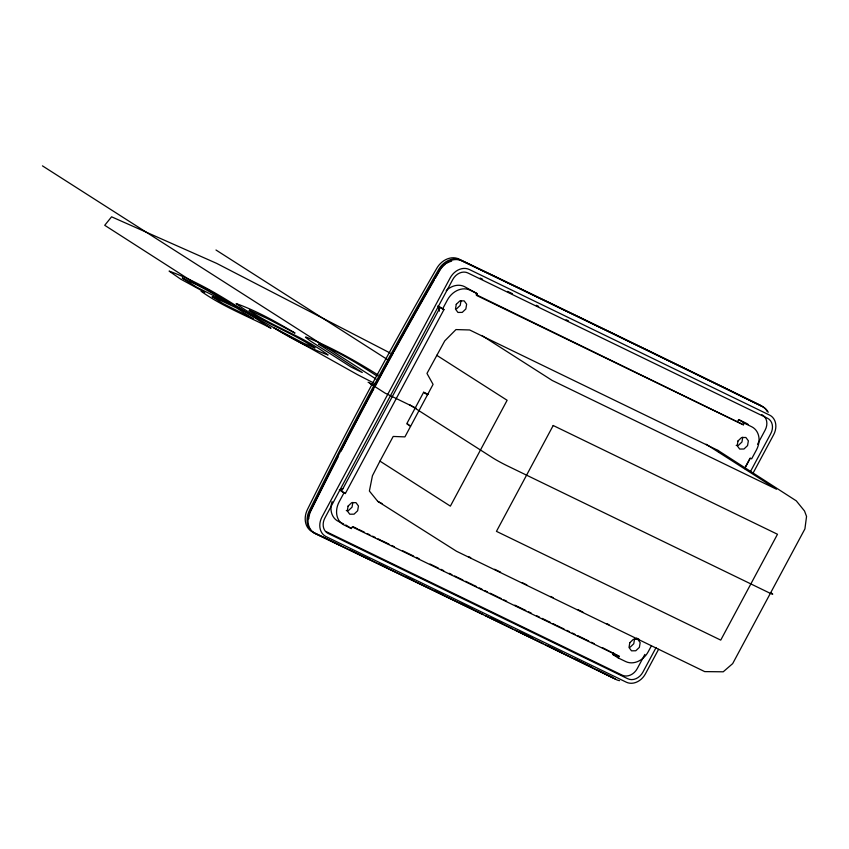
<?xml version="1.0" encoding="UTF-8"?>
<svg xmlns="http://www.w3.org/2000/svg" width="849" height="849" viewBox="0 0 849 849"><rect width="100%" height="100%" fill="white"/><g stroke="black" fill="none" stroke-linecap="round" stroke-linejoin="round"><path stroke-width="1.27" d="M352.834 502.385L352.038 507.161L348.44 510.578L346.296 510.599M461.018 300.62L460.222 305.385L456.624 308.803M634.553 639L633.757 643.765L630.17 647.182M742.748 437.224L741.952 442L738.354 445.417L736.21 445.438M379.949 461.124L372.435 475.748L369.389 491.051L377.741 501.345L456.56 551.288L704.712 671.612L723.231 671.803L732.676 663.61L804.916 528.895L806.55 516.425L804.523 511.002L796.277 500.846L717.904 450.352L469.635 329.964L455.966 329.582L444.738 340.905L426.973 373.433L433.075 384.385L404.92 436.885L393.183 436.45L379.949 461.124L450.373 506.131L507.129 400.282L436.704 355.285M339.303 489.873L343.983 492.866L339.186 501.791A18.795 15.165 -57.4 0 0 343.994 524.969L351.38 528.545L352.271 526.889L619.229 656.341L618.337 657.996L625.724 661.573A18.795 15.165 -57.4 0 0 648.265 651.671L651.257 646.089M343.983 492.866L345.352 493.524L443.953 309.62L442.594 308.951L447.381 300.026A18.795 15.165 -57.4 0 1 469.922 290.114L477.308 293.701L476.416 295.356L743.374 424.797L744.265 423.152L738.651 419.555L737.76 421.21M428.129 394.297L423.64 392.259L406.745 423.768L410.545 426.389M618.337 657.996L612.723 654.409L613.615 652.754M644.858 654.43L637.344 668.45A12.555 10.124 -57.4 0 1 622.126 675.135L326.186 531.633M745.019 467.629L750.028 458.29M757.541 444.282L765.055 430.263A12.555 10.124 -57.4 0 0 761.808 414.63M744.679 468.637L750.304 458.163L751.662 458.831L756.459 449.896A18.795 15.165 -57.4 0 0 751.652 426.729L744.265 423.152M656.107 647.511L642.958 672.037A12.555 10.124 -57.4 0 1 627.74 678.722L328.223 533.48A12.555 10.124 -57.4 0 1 324.976 517.837L452.687 279.661A12.555 10.124 -57.4 0 1 467.905 272.975L767.422 418.217A12.555 10.124 -57.4 0 1 770.669 433.85L750.643 471.216M658.591 649.305L645.463 673.798A15.951 12.873 -57.4 0 1 626.329 682.203L326.09 536.61A15.951 12.873 -57.4 0 1 322.004 516.945L450.182 277.899A15.951 12.873 -57.4 0 1 469.317 269.494L769.555 415.076A15.951 12.873 -57.4 0 1 773.641 434.741L753.01 473.222M339.727 489.937L343.113 488.451M427.981 394.52L426.962 394.074L427.387 394.424M407.509 424.033L408.942 424.691M480.184 278.069L482.572 279.225M507.638 291.377L512.403 293.69M536.271 305.258L538.659 306.415M566.103 319.723L568.49 320.88M738.651 419.555L746.027 423.142A18.795 15.165 -57.4 0 1 748.245 424.521M476.14 294.645L743.374 424.797M368.105 382.262L372.881 384.576M373.327 385.053L369.75 383.313L385.075 393.108L416.074 408.136M468.34 556.519L470.728 557.676M494.596 569.244L500.56 572.141M522.029 582.552L526.804 584.865M550.661 596.433L553.049 597.59M578.105 609.741L582.87 612.055M606.738 623.622L609.115 624.779M636.559 638.087L638.947 639.244M353.142 526.741L357.769 528.98M358.925 529.543L364.391 532.196M367.129 533.522L369.856 534.849M372.594 536.175L375.332 537.502M378.07 538.828L380.798 540.155M381.71 540.59L389.012 544.135M391.739 545.461L394.477 546.777M402.681 550.757L413.622 556.063M416.36 557.39L419.098 558.716M430.04 564.023L438.243 568.002M440.981 569.329L443.709 570.655M449.185 573.308L451.912 574.635M454.65 575.962L457.388 577.288M458.301 577.734L462.854 579.941M465.592 581.268L468.33 582.594M469.242 583.03L472.882 584.802M473.795 585.248L476.533 586.574M479.271 587.901L482.009 589.227M484.737 590.554L487.475 591.88M490.213 593.207L497.503 596.741M498.416 597.187L501.154 598.513M503.882 599.84L506.62 601.166M514.823 605.135L522.124 608.68M523.037 609.115L525.764 610.442M528.503 611.768L531.241 613.095M536.706 615.748L539.444 617.074M542.182 618.401L546.735 620.608M547.647 621.054L550.385 622.381M553.124 623.707L555.851 625.034M556.764 625.48L560.414 627.241M561.327 627.687L564.065 629.013M566.792 630.34L569.53 631.667M572.268 632.993L574.996 634.32M577.734 635.646L585.025 639.18M585.937 639.626L588.675 640.953M591.413 642.279L594.151 643.606M602.355 647.585L619.229 656.341M343.654 523.939L338.38 521.382A18.795 15.165 -57.4 0 1 332.118 501.536M612.723 654.409L617.998 656.967M373.974 383.122L357.578 374.696L198.677 285.604L104.724 225.303L111.59 216.813L216.675 263.392L390.19 353.046M377.741 501.345L382.039 503.574M477.308 293.701L464.307 286.527A18.795 15.165 -57.4 0 0 446.224 290.581M706.081 444.229L776.506 489.226L552.221 380.469L481.797 335.472M443.953 309.62L440.217 307.232L341.606 491.136L345.352 493.524M437.914 305.969L442.594 308.951M215.986 250.009L387.102 359.35M427.44 394.881L423.64 392.259M378.208 375.078C355.158 360.57 331.152 347.23 305.916 336.979L305.428 337.255L310.299 340.948L351.157 367.118L362.29 372.52L318.587 344.047C339.356 351.911 358.458 364.115 377.126 376.096M42.45 165.863L376.022 379.015M409.42 404.612L493.014 458.025A11.281 0.626 28.2 0 0 506.832 465.592L768.324 592.39A11.281 0.626 28.2 0 0 770.913 592.772M345.766 524.958L351.38 528.545M717.904 450.352L719.57 452.411M438.339 306.033L439.4 311.127M339.897 545.026A4495.784 250.964 28.2 0 0 312.623 531.93A18.795 15.165 -57.4 0 1 307.816 508.753A2512.775 1478.205 -64.1 0 1 436.397 268.953A18.795 15.165 -57.4 0 1 458.938 259.041A4495.784 250.964 28.2 0 1 759.813 404.931A18.795 15.165 -57.4 0 1 762.031 406.321M349.417 549.611A4495.784 250.964 28.2 0 1 369.729 559.395M379.323 564.012A4495.784 250.964 28.2 0 1 387.505 567.96M405.1 576.46A4495.784 250.964 28.2 0 1 413.336 580.44M434.582 590.713A4495.784 250.964 28.2 0 1 442.881 594.725M460.689 603.363A4495.784 250.964 28.2 0 1 472.606 609.136M490.52 617.839A4495.784 250.964 28.2 0 1 502.512 623.665M519.333 631.858A4495.784 250.964 28.2 0 1 532.588 638.31M548.178 645.909A4495.784 250.964 28.2 0 1 562.367 652.828M575.399 659.185A4495.784 250.964 28.2 0 1 592.029 667.325M597.983 670.232A4495.784 250.964 28.2 0 1 613.498 677.82M482.826 614.389A4495.784 250.964 28.2 0 0 314.491 533.119A18.795 15.165 -57.4 0 1 309.683 509.952A2512.775 1478.205 -64.1 0 1 438.275 270.141A18.795 15.165 -57.4 0 1 460.816 260.24A4495.784 250.964 28.2 0 1 761.68 406.13A18.795 15.165 -57.4 0 1 767.337 411.659M485.225 615.557A4495.784 250.964 28.2 0 1 512.785 628.95M515.194 630.117A4495.784 250.964 28.2 0 1 542.914 643.627M545.334 644.805A4495.784 250.964 28.2 0 1 615.366 679.02M619.558 680.675A18.795 15.165 -57.4 0 1 616.3 679.614A4495.784 250.964 28.2 0 0 315.425 533.724A18.795 15.165 -57.4 0 1 310.617 510.546A2512.775 1478.205 -64.1 0 1 439.209 270.746A18.795 15.165 -57.4 0 1 461.75 260.834A4495.784 250.964 28.2 0 1 762.625 406.735A18.795 15.165 -57.4 0 1 768.271 412.264M308.771 518.845A17.341 13.987 -57.4 0 1 311.233 510.164A2499.085 1470.16 -64.1 0 1 338.072 456.974M341.096 451.084A2499.085 1470.16 -64.1 0 1 373.772 388.927M375.025 386.592A2499.085 1470.16 -64.1 0 1 393.363 352.823M394 351.666A2499.085 1470.16 -64.1 0 1 434.094 280.34M435.41 278.058A2499.085 1470.16 -64.1 0 1 439.358 271.213A17.341 13.987 -57.4 0 1 445.301 264.219M446.266 263.54A17.341 13.987 -57.4 0 1 451.636 261.174M348.079 506.11L347.283 510.875L349.767 514.218L354.054 514.165L357.652 510.748L358.448 505.972L355.975 502.64L351.677 502.693L348.079 506.11M456.263 304.335L455.478 309.11L457.951 312.443L462.249 312.39L465.846 308.983L466.632 304.207L464.159 300.864L459.861 300.917L456.263 304.335M629.809 642.714L629.013 647.49L631.486 650.822L635.784 650.769L639.382 647.363L640.167 642.587L637.695 639.244L633.396 639.297L629.809 642.714M737.993 440.949L737.197 445.714L739.67 449.057L743.968 449.004L747.566 445.587L748.362 440.811L745.878 437.479L741.591 437.532L737.993 440.949M182.365 278.069L196.427 287.047L230.238 303.921L209.077 290.4L182.365 278.069M553.198 425.508L496.453 531.357L720.737 640.114L777.482 534.265L553.198 425.508M249.553 310.288L249.065 310.522C274.238 327.247 303.931 336.883 328.096 354.988C309.185 348.122 291.069 338.284 273.856 327.831L304.282 343.537L315.053 347.931C289.891 331.237 260.303 321.707 236.139 303.549C256.642 310.851 276.265 321.92 295.006 333.063L267.944 318.874L249.553 310.288M201.966 291.239L201.096 291.249C222.576 306.606 247.717 316.093 271.011 328.266C238.304 307.274 205.851 284.426 169.1 271.096L180.561 279.056L204.726 292.236L201.966 291.239M213.003 296.832L212.123 296.609L223.022 303.592L253.373 318.704L236.595 307.985L213.003 296.832"/></g></svg>
